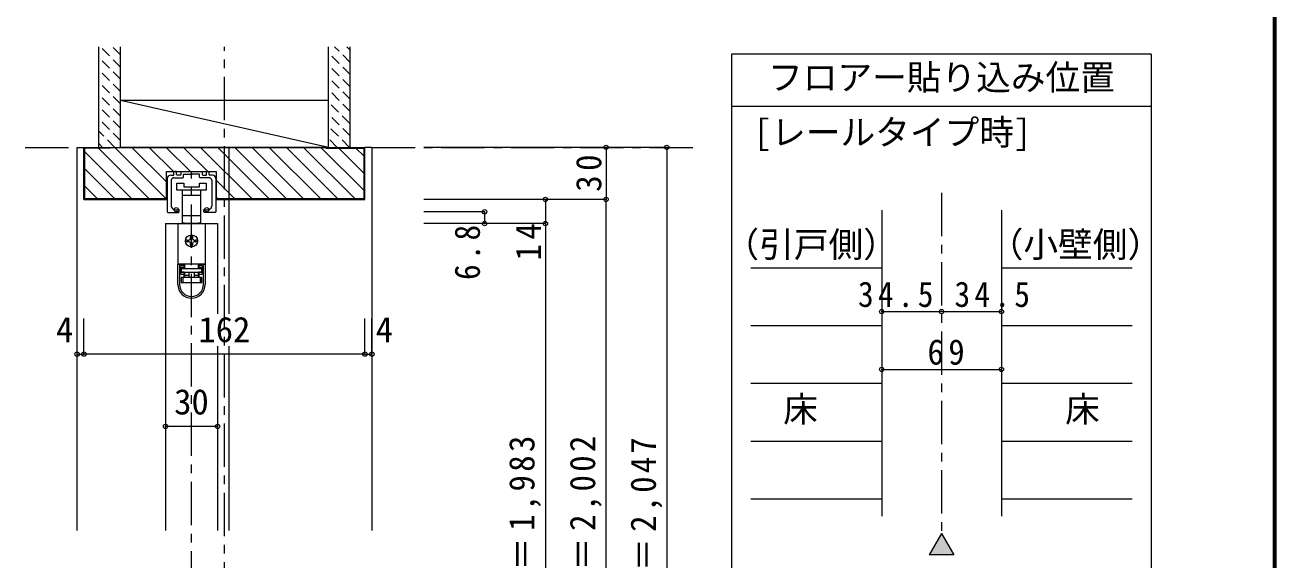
# Model space of a CAD drawing. Units: millimetres, scale not verified. Extents: x -957 to 993, y -689 to 708.
# Drawn here: x 272 to 993, y -224 to 85 of the extents above; entities that cross this region are included whole.
import ezdxf
from ezdxf.enums import TextEntityAlignment as Align

# ---------------------------------------------------------------- set-up
doc = ezdxf.new("R2010")
doc.units = ezdxf.units.MM
doc.header["$LTSCALE"] = 5
doc.header["$PDMODE"] = 32
doc.header["$PDSIZE"] = 2.5
doc.linetypes.add('CHAIN1', pattern=[8, 5, -1, 1, -1])
doc.linetypes.add('DASHED1', pattern=[1.8, 1.2, -0.6])
doc.layers.add('0-B_寸法', color=7, linetype='Continuous', lineweight=9)
doc.layers.add('F-1_枠', color=6, linetype='Continuous', lineweight=9)
doc.styles.add('ＭＳ ゴシック', font='')
doc.styles.get('ＭＳ ゴシック').set_extended_font_data('MS Gothic')

# ---------------------------------------------------------------- blocks, each defined once
blk = doc.blocks.new('01')
at = {"layer": '0-B_寸法'}
for p, q in [((-10.15, 6.02), (-10.15, 7.42)), ((-8.95, 7.72), (-9.85, 7.72)), ((-8.65, 6.02), (-8.65, 7.42)), ((-6.15, 7.42), (-6.15, 6.02)), ((-5.85, 7.72), (5.85, 7.72)), ((6.15, 7.42), (6.15, 6.02)), ((8.65, 6.02), (8.65, 7.42)), ((8.95, 7.72), (9.85, 7.72)), ((10.15, 6.02), (10.15, 7.42)), ((-14, 3.72), (-14, -15.48)), ((-12, 5.72), (-10.45, 5.72)), ((-11.65, 2.72), (-11.65, -12.157)), ((-10.15, 4.22), (-4.95, 4.22)), ((-6.45, 5.72), (-8.35, 5.72)), ((-4.65, 4.52), (-4.65, 5.92)), ((-4.35, 6.22), (-0.3, 6.22)), ((0, 6.52), (-0.3, 6.22)), ((0, 6.52), (0.3, 6.22)), ((4.35, 6.22), (0.3, 6.22)), ((4.65, 4.52), (4.65, 5.92)), ((10.15, 4.22), (4.95, 4.22)), ((6.45, 5.72), (8.35, 5.72)), ((12, 5.72), (10.45, 5.72)), ((11.65, 2.72), (11.65, -12.157)), ((14, 3.72), (14, -15.48)), ((-7.15, -15.48), (-7.15, -14.405)), ((7.15, -15.48), (7.15, -14.405)), ((-13.7, -15.78), (-7.45, -15.78)), ((13.7, -15.78), (7.45, -15.78))]:
    blk.add_line(p, q, dxfattribs=at)
for centre, radius, start, end in [((-9.85, 7.42), 0.3, 90, 180), ((-8.95, 7.42), 0.3, 0, 90), ((-5.85, 7.42), 0.3, 90, 180), ((5.85, 7.42), 0.3, 0, 90), ((8.95, 7.42), 0.3, 90, 180), ((9.85, 7.42), 0.3, 0, 90), ((-12, 3.72), 2, 90, 180), ((-10.15, 2.72), 1.5, 90, 180), ((-10.45, 6.02), 0.3, 270, 0), ((-8.35, 6.02), 0.3, 180, 270), ((-6.45, 6.02), 0.3, 270, 0), ((-4.95, 4.52), 0.3, 270, 0), ((-4.35, 5.92), 0.3, 90, 180), ((4.35, 5.92), 0.3, 0, 90), ((4.95, 4.52), 0.3, 180, 270), ((6.45, 6.02), 0.3, 180, 270), ((8.35, 6.02), 0.3, 270, 0), ((10.45, 6.02), 0.3, 180, 270), ((10.15, 2.72), 1.5, 0, 90), ((12, 3.72), 2, 0, 90), ((-9.65, -12.157), 2, 180, 253.54075), ((-8.8, -9.28), 5, 253.54075, 284.75682), ((-7.45, -14.405), 0.3, 0, 104.75682), ((7.45, -14.405), 0.3, 75.24318, 180), ((8.8, -9.28), 5, 255.24318, 286.45925), ((9.65, -12.157), 2, 286.45925, 0), ((-13.7, -15.48), 0.3, 180, 270), ((-7.45, -15.48), 0.3, 270, 0), ((7.45, -15.48), 0.3, 180, 270), ((13.7, -15.48), 0.3, 270, 0)]:
    blk.add_arc(centre, radius, start, end, dxfattribs=at)
for p in [(-8.8, -14.28), (8.8, -14.28)]:
    blk.add_point(p, dxfattribs=at)

msp = doc.modelspace()

# ---------------------------------------------------------------- linework, layer by layer
at = {"layer": '0-B_寸法'}
for p, q in [((314.061, 14.407), (314.061, 72.407)), ((326.561, 14.407), (326.561, 72.407)), ((446.561, 14.407), (446.561, 72.407)), ((459.061, 14.407), (459.061, 72.407)), ((678.88, 68.058), (678.88, -482.581)), ((920.756, 68.058), (678.88, 68.058)), ((920.756, 68.058), (920.756, -479.375)), ((446.561, 14.407), (326.561, 41.407)), ((446.561, 41.407), (326.561, 41.407)), ((920.756, 38.058), (678.88, 38.058)), ((301.561, -206.593), (301.561, 14.407)), ((305.561, -15.593), (305.561, 14.407)), ((306.061, -15.093), (306.061, 13.907)), ((320.561, 13.907), (306.061, 13.907)), ((332.982, -15.093), (306.061, 11.828)), ((342.882, -15.093), (313.882, 13.907)), ((320.561, 13.907), (320.561, 14.407)), ((352.781, -15.093), (323.281, 14.407)), ((446.561, 14.407), (326.561, 14.407)), ((353.161, -5.574), (333.181, 14.407)), ((357.08, 0.407), (343.08, 14.407)), ((366.98, 0.407), (352.98, 14.407)), ((376.879, 0.407), (362.879, 14.407)), ((402.279, -15.093), (372.779, 14.407)), ((412.178, -15.093), (382.678, 14.407)), ((389.061, 14.407), (389.061, -81.57)), ((392.578, 14.407), (422.078, -15.093)), ((402.477, 14.407), (431.977, -15.093)), ((441.877, -15.093), (412.377, 14.407)), ((451.776, -15.093), (422.276, 14.407)), ((461.676, -15.093), (432.176, 14.407)), ((467.061, -10.579), (442.075, 14.407)), ((467.061, -0.68), (452.475, 13.907)), ((467.061, 9.22), (462.374, 13.907)), ((467.061, -15.093), (467.061, 13.907)), ((467.561, -15.593), (467.561, 14.407)), ((471.561, 14.407), (467.561, 14.407)), ((471.561, 14.407), (471.561, -206.593)), ((641.561, 14.407), (501.561, 14.407)), ((606.561, 14.407), (606.561, -15.593)), ((641.561, 14.407), (641.561, -431.593)), ((323.083, -15.093), (306.061, 1.928)), ((353.161, 0.407), (381.961, 0.407)), ((353.161, -15.593), (353.161, 0.407)), ((381.961, -15.593), (381.961, 0.407)), ((359.061, -10.293), (359.061, -6.293)), ((359.061, -6.293), (363.061, -6.293)), ((363.061, -6.293), (363.061, -8.293)), ((372.061, -6.293), (376.061, -6.293)), ((372.061, -8.293), (372.061, -6.293)), ((376.061, -6.293), (376.061, -10.293)), ((392.379, -15.093), (381.961, -4.675)), ((313.183, -15.093), (306.061, -7.971)), ((367.561, -10.293), (359.061, -10.293)), ((362.311, -13.293), (362.311, -10.293)), ((367.561, -13.293), (362.311, -13.293)), ((362.311, -24.893), (362.311, -13.293)), ((363.061, -8.293), (372.061, -8.293)), ((376.061, -10.293), (367.561, -10.293)), ((372.811, -13.293), (367.561, -13.293)), ((372.811, -10.293), (372.811, -13.293)), ((372.811, -13.293), (372.811, -24.893)), ((305.561, -15.593), (353.161, -15.593)), ((306.061, -15.093), (353.161, -15.093)), ((382.48, -15.093), (381.961, -14.575)), ((381.961, -15.093), (467.061, -15.093)), ((381.961, -15.593), (467.561, -15.593)), ((606.561, -15.593), (501.561, -15.593)), ((571.561, -15.593), (571.561, -29.593)), ((606.561, -443.593), (606.561, -15.593)), ((362.311, -29.293), (362.311, -24.893)), ((362.311, -24.893), (367.561, -24.893)), ((367.561, -24.893), (372.811, -24.893)), ((372.811, -24.893), (372.811, -29.293)), ((536.561, -22.793), (501.561, -22.793)), ((536.561, -22.793), (536.561, -29.593)), ((765.448, -21.825), (765.448, -198.332)), ((834.448, -21.825), (834.448, -198.332)), ((352.561, -29.593), (382.561, -29.593)), ((352.561, -29.593), (352.561, -206.593)), ((359.661, -29.593), (359.661, -52.893)), ((359.661, -29.593), (375.461, -29.593)), ((363.561, -29.293), (362.311, -29.293)), ((363.561, -29.593), (363.561, -29.293)), ((372.811, -29.293), (371.561, -29.293)), ((375.461, -29.593), (375.461, -52.893)), ((382.561, -29.593), (382.561, -81.57)), ((571.561, -29.593), (501.561, -29.593)), ((571.561, -29.593), (571.561, -423.594)), ((365.061, -39.093), (366.061, -39.093)), ((366.061, -40.093), (365.061, -40.093)), ((367.061, -38.093), (367.061, -37.093)), ((367.061, -42.093), (367.061, -41.093)), ((368.061, -37.093), (368.061, -38.093)), ((368.061, -41.093), (368.061, -42.093)), ((369.061, -39.093), (370.061, -39.093)), ((370.061, -40.093), (369.061, -40.093)), ((359.661, -52.893), (359.661, -52.993)), ((359.661, -52.893), (375.461, -52.893)), ((359.661, -64.693), (359.661, -52.993)), ((360.661, -52.993), (363.361, -52.993)), ((361.461, -58.693), (361.461, -53.993)), ((363.361, -53.993), (361.461, -53.993)), ((363.361, -57.693), (361.461, -57.693)), ((361.661, -55.093), (363.561, -55.093)), ((361.661, -55.593), (361.661, -55.093)), ((362.661, -52.893), (362.661, -52.993)), ((363.361, -53.993), (363.361, -52.993)), ((363.361, -58.693), (363.361, -57.693)), ((363.561, -52.893), (363.561, -55.093)), ((363.561, -57.593), (363.561, -59.593)), ((366.061, -57.593), (366.061, -60.593)), ((369.061, -57.593), (369.061, -60.593)), ((371.561, -55.093), (371.561, -52.893)), ((371.561, -55.093), (373.461, -55.093)), ((371.561, -59.593), (371.561, -57.593)), ((371.761, -52.993), (371.761, -53.993)), ((371.761, -52.993), (374.461, -52.993)), ((373.661, -53.993), (371.761, -53.993)), ((371.761, -53.993), (371.761, -54.993)), ((371.761, -54.993), (373.661, -54.993)), ((372.461, -52.993), (372.461, -52.893)), ((373.461, -55.093), (373.461, -55.593)), ((373.661, -53.993), (373.661, -58.693)), ((374.461, -64.693), (374.461, -52.993)), ((374.461, -52.993), (375.461, -52.993)), ((375.461, -52.893), (375.461, -52.993)), ((375.461, -52.993), (375.461, -64.693)), ((689.948, -55.127), (765.448, -55.127)), ((834.448, -55.127), (909.948, -55.127)), ((361.461, -58.693), (363.361, -58.693)), ((361.661, -60.593), (361.661, -63.593)), ((362.661, -60.593), (361.661, -60.593)), ((361.661, -63.593), (362.661, -63.593)), ((362.661, -63.593), (362.661, -60.593)), ((372.461, -60.593), (362.661, -60.593)), ((362.661, -63.593), (372.461, -63.593)), ((363.361, -60.593), (363.361, -58.693)), ((371.561, -59.593), (369.061, -59.593)), ((371.561, -60.593), (371.561, -59.593)), ((371.761, -58.693), (373.661, -58.693)), ((371.761, -58.693), (371.761, -60.593)), ((372.461, -60.593), (372.461, -63.593)), ((373.461, -60.593), (372.461, -60.593)), ((372.461, -63.593), (373.461, -63.593)), ((373.461, -63.593), (373.461, -60.593)), ((305.561, -104.898), (305.561, -84.339)), ((467.561, -104.898), (467.561, -84.339)), ((765.448, -80.387), (799.948, -80.387)), ((799.948, -80.387), (834.448, -80.387)), ((689.948, -88.428), (765.448, -88.428)), ((834.448, -88.428), (909.948, -88.428)), ((382.561, -100.361), (382.561, -206.593)), ((389.061, -100.361), (389.061, -206.593)), ((467.561, -104.898), (305.561, -104.898)), ((765.448, -113.689), (834.448, -113.689)), ((689.948, -121.73), (765.448, -121.73)), ((834.448, -121.73), (909.948, -121.73)), ((382.561, -146.593), (352.561, -146.593)), ((689.948, -155.031), (765.448, -155.031)), ((834.448, -155.031), (909.948, -155.031)), ((689.948, -188.332), (765.448, -188.332)), ((834.448, -188.332), (909.948, -188.332)), ((799.948, -208.332), (792.811, -220.694)), ((799.948, -208.332), (807.086, -220.694)), ((807.086, -220.694), (792.811, -220.694))]:
    msp.add_line(p, q, dxfattribs=at)
at = {"layer": '0-B_寸法', "linetype": 'DASHED1'}
for p, q in [((326.561, 60.732), (314.887, 72.407)), ((326.561, 67.803), (321.958, 72.407)), ((459.033, 63.44), (450.067, 72.407)), ((459.033, 70.511), (457.138, 72.407)), ((326.561, 53.661), (314.061, 66.161)), ((459.033, 56.369), (446.533, 68.869)), ((326.561, 46.59), (314.061, 59.09)), ((459.033, 49.298), (446.533, 61.798)), ((326.561, 39.519), (314.061, 52.019)), ((459.033, 42.227), (446.533, 54.727)), ((326.561, 32.448), (314.061, 44.948)), ((459.033, 35.156), (446.533, 47.656)), ((326.561, 25.377), (314.061, 37.877)), ((458.711, 28.407), (446.533, 40.585)), ((326.561, 18.306), (314.061, 30.806)), ((459.061, 20.986), (446.533, 33.514)), ((323.389, 14.407), (314.061, 23.735)), ((458.569, 14.407), (446.533, 26.443)), ((316.318, 14.407), (314.061, 16.664)), ((451.498, 14.407), (446.533, 19.372))]:
    msp.add_line(p, q, dxfattribs=at)
at = {"layer": '0-B_寸法', "linetype": 'CHAIN1'}
for p, q in [((386.561, -449.942), (386.561, 72.407)), ((271.561, 14.407), (660.561, 14.407)), ((367.561, -443.593), (367.561, 0.407)), ((799.948, -11.825), (799.948, -208.332))]:
    msp.add_line(p, q, dxfattribs=at)
at = {"layer": '0-B_寸法', "color": 4}
for p, q in [((301.561, -104.898), (301.561, -84.339)), ((305.561, -104.898), (305.561, -84.339)), ((467.561, -104.898), (467.561, -84.339)), ((471.561, -104.898), (471.561, -84.339)), ((301.561, -104.898), (305.561, -104.898)), ((467.561, -104.898), (471.561, -104.898))]:
    msp.add_line(p, q, dxfattribs=at)
at = {"layer": '0-B_寸法'}
for points in [[(301.561, 14.407), (305.561, 14.407), (467.561, 14.407)], [(445.061, 14.407), (445.061, 13.907), (467.061, 13.907)], [(363.561, -29.293), (371.561, -29.293), (371.561, -29.593)], [(359.661, -52.993), (360.661, -52.993), (360.661, -64.693)], [(361.461, -54.993), (363.361, -54.993), (363.361, -53.993)], [(373.661, -57.693), (371.761, -57.693), (371.761, -58.693)], [(366.061, -59.593), (363.561, -59.593), (363.561, -60.593)]]:
    msp.add_lwpolyline(points, dxfattribs=at)
msp.add_lwpolyline([(361.661, -57.593), (373.461, -57.593), (373.461, -55.593), (361.661, -55.593)], close=True, dxfattribs=at)
msp.add_circle((367.561, -39.593), 3.5, dxfattribs=at)
for centre, radius, start, end in [((365.061, -39.593), 0.5, 90, 180), ((365.061, -39.593), 0.5, 180, 270), ((366.061, -38.093), 1, 270, 0), ((366.061, -41.093), 1, 0, 90), ((367.561, -37.093), 0.5, 90, 180), ((367.561, -42.093), 0.5, 180, 270), ((367.561, -37.093), 0.5, 0, 90), ((367.561, -42.093), 0.5, 270, 0), ((369.061, -38.093), 1, 180, 270), ((369.061, -41.093), 1, 90, 180), ((370.061, -39.593), 0.5, 0, 90), ((370.061, -39.593), 0.5, 270, 0), ((367.561, -64.693), 7.9, 180, 0), ((367.561, -64.693), 6.9, 180, 0)]:
    msp.add_arc(centre, radius, start, end, dxfattribs=at)
for p in [(606.561, 14.407), (641.561, 14.407), (571.561, -15.593), (606.561, -15.593), (536.561, -22.793), (536.561, -29.593), (571.561, -29.593), (765.448, -80.387), (799.948, -80.387), (834.448, -80.387), (301.561, -104.898), (305.561, -104.898), (467.561, -104.898), (471.561, -104.898), (765.448, -113.689), (834.448, -113.689), (352.561, -146.593), (382.561, -146.593)]:
    msp.add_point(p, dxfattribs=at)
at = {"layer": '0-B_寸法', "color": 16}
msp.add_solid([(807.086, -220.694), (799.948, -208.332), (792.811, -220.694)], dxfattribs=at)
at = {"layer": 'F-1_枠'}
for p, q in [((991.115, 707.602), (991.115, -689.065)), ((991.948, 707.602), (991.948, -689.065)), ((992.782, 707.602), (992.782, -689.065))]:
    msp.add_line(p, q, dxfattribs=at)

# ---------------------------------------------------------------- block references
at = {"layer": '0-B_寸法'}
msp.add_blockref('01', (367.561, -7.313), dxfattribs=at)

# ---------------------------------------------------------------- texts
at = {"layer": '0-B_寸法', "style": 'ＭＳ ゴシック'}
for s, p in [('フロアー貼り込み位置', (699.948, 43.058)), ('[レールタイプ時]', (691.762, 11.368)), ('（引戸側）', (674.813, -53.341)), ('（小壁側）', (827.156, -53.341)), ('4', (289.383, -102.398)), ('162', (371.561, -102.398)), ('4', (473.682, -102.398)), ('30', (357.561, -144.093)), ('床', (708.698, -148.38)), ('床', (871.198, -148.38))]:
    msp.add_text(s, height=14.66, dxfattribs=at).set_placement(p, align=Align.BOTTOM_LEFT)
at = {"layer": '0-B_寸法', "char_height": 14.66, "attachment_point": 7, "rotation": 90, "style": 'ＭＳ ゴシック'}
for s, insert in [('\\T1.27;\\W0.95;30', (604.061, -11.218)), ('\\T1.27;\\W0.9;6.8', (534.061, -62.093)), ('\\T1.27;\\W0.95;14', (569.061, -50.843))]:
    msp.add_mtext(s, dxfattribs=dict(at, insert=insert))
at = {"layer": '0-B_寸法', "char_height": 14.66, "attachment_point": 7, "style": 'ＭＳ ゴシック'}
for s, insert in [('\\T1.28;\\W0.9;34.5', (751.83, -77.887)), ('\\T1.28;\\W0.9;34.5', (807.467, -77.887)), ('\\T1.27;\\W0.95;69', (791.823, -111.189))]:
    msp.add_mtext(s, dxfattribs=dict(at, insert=insert))
at = {"layer": '0-B_寸法', "color": 3, "char_height": 14.66, "attachment_point": 7, "rotation": 90, "style": 'ＭＳ ゴシック'}
for s, insert in [('\\T1.2;\\W0.95;ＤＨ＝1,983\\~', (569.061, -275.258)), ('\\T1.2;\\W0.95;枠内＝2,002\\~', (604.061, -275.258)), ('\\T1.19;\\W0.95;枠外＝2,047', (639.061, -275.258))]:
    msp.add_mtext(s, dxfattribs=dict(at, insert=insert))

doc.saveas('drawing.dxf')
